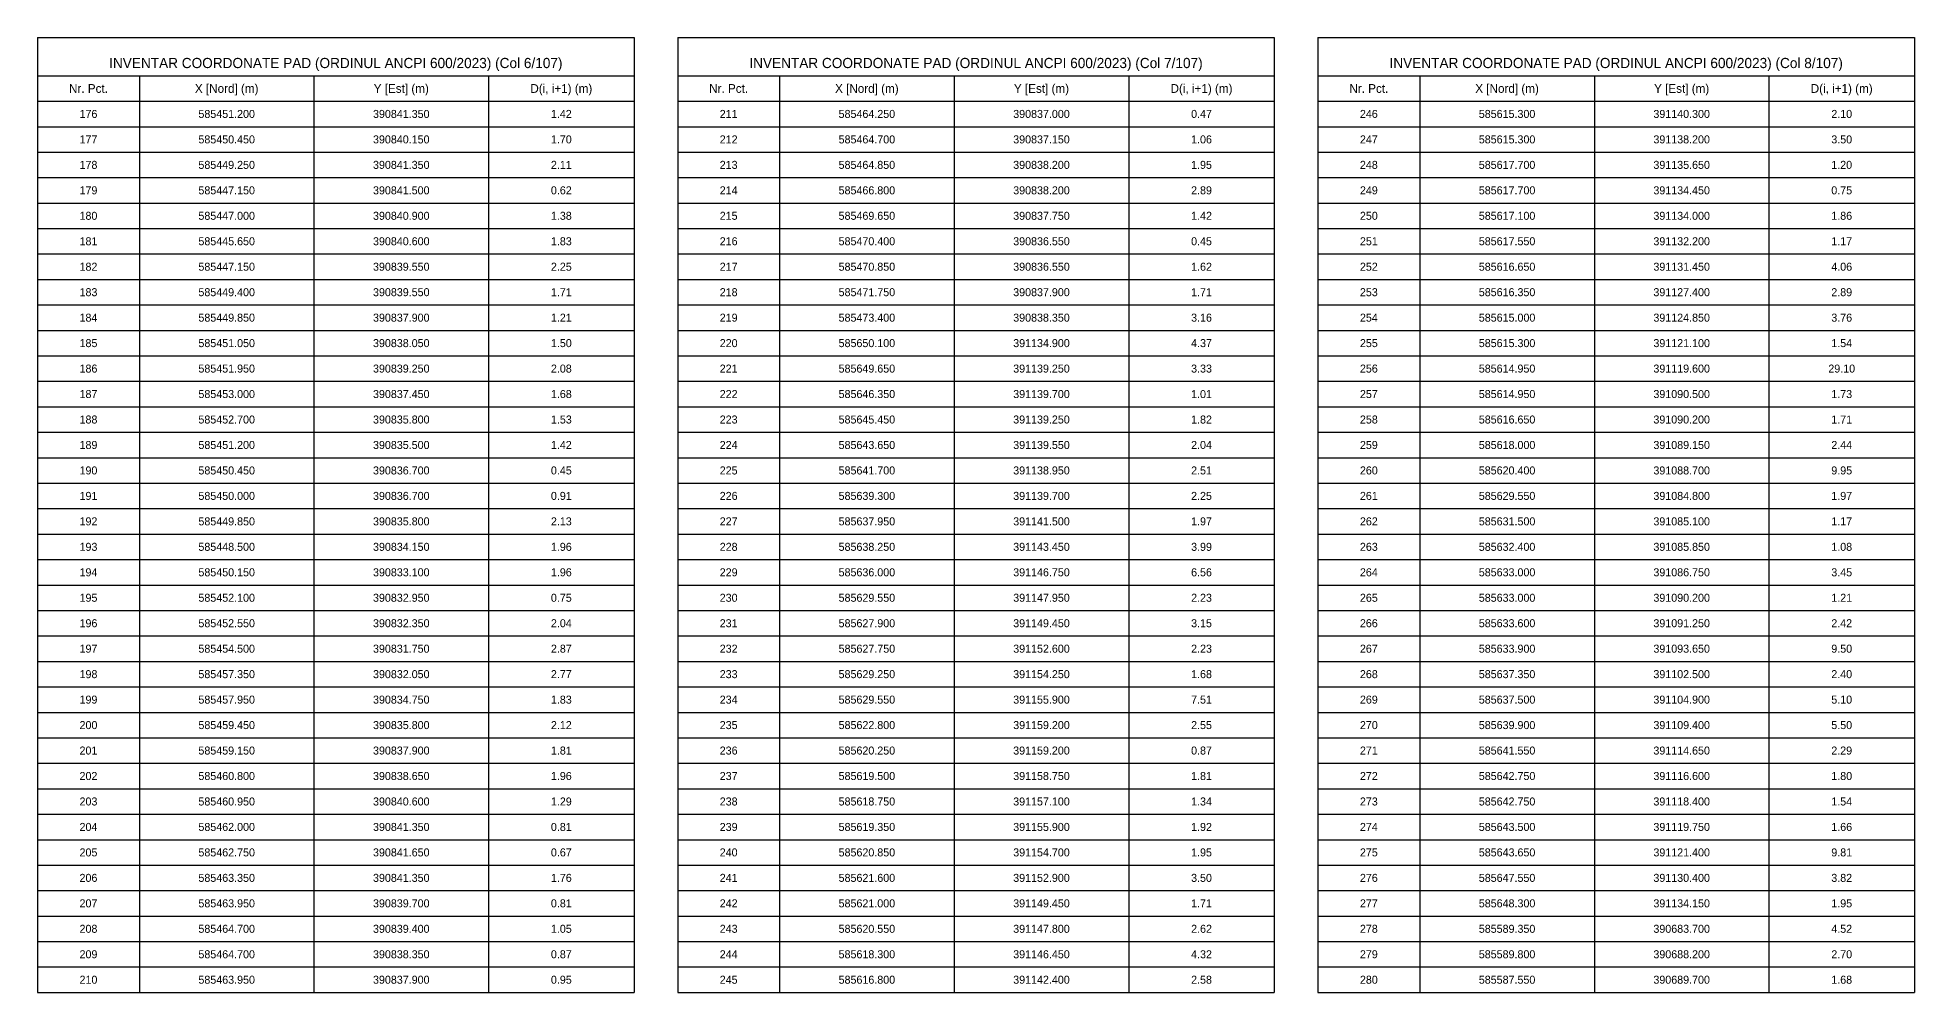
# Model space of a CAD drawing. Header units: metres. Extents: x 390541 to 400782, y 585056 to 585871.
# Drawn here: x 391812 to 392070, y 585739.8 to 585871.1 of the extents above; entities that cross this region are included whole.
import ezdxf
from ezdxf.enums import TextEntityAlignment as Align

# ---------------------------------------------------------------- set-up
doc = ezdxf.new("R2010")
doc.units = ezdxf.units.M
doc.layers.add('TABEL_PAD', color=7, linetype='Continuous')

msp = doc.modelspace()

# ---------------------------------------------------------------- linework, layer by layer
at = {"layer": 'TABEL_PAD', "color": 4}
for p, q in [((391812.04, 585871.06), (391894.04, 585871.06)), ((391812.04, 585871.06), (391812.04, 585739.81)), ((391894.04, 585871.06), (391894.04, 585739.81)), ((391900.04, 585871.06), (391982.04, 585871.06)), ((391900.04, 585871.06), (391900.04, 585739.81)), ((391982.04, 585871.06), (391982.04, 585739.81)), ((391988.04, 585871.06), (392070.04, 585871.06)), ((391988.04, 585871.06), (391988.04, 585739.81)), ((392070.04, 585871.06), (392070.04, 585739.81)), ((391812.04, 585865.81), (391894.04, 585865.81)), ((391826.04, 585865.81), (391826.04, 585739.81)), ((391850.04, 585865.81), (391850.04, 585739.81)), ((391874.04, 585865.81), (391874.04, 585739.81)), ((391900.04, 585865.81), (391982.04, 585865.81)), ((391914.04, 585865.81), (391914.04, 585739.81)), ((391938.04, 585865.81), (391938.04, 585739.81)), ((391962.04, 585865.81), (391962.04, 585739.81)), ((391988.04, 585865.81), (392070.04, 585865.81)), ((392002.04, 585865.81), (392002.04, 585739.81)), ((392026.04, 585865.81), (392026.04, 585739.81)), ((392050.04, 585865.81), (392050.04, 585739.81)), ((391812.04, 585862.31), (391894.04, 585862.31)), ((391900.04, 585862.31), (391982.04, 585862.31)), ((391988.04, 585862.31), (392070.04, 585862.31))]:
    msp.add_line(p, q, dxfattribs=at)
at = {"layer": 'TABEL_PAD', "color": 7}
for p, q in [((391812.04, 585858.81), (391894.04, 585858.81)), ((391900.04, 585858.81), (391982.04, 585858.81)), ((391988.04, 585858.81), (392070.04, 585858.81)), ((391812.04, 585855.31), (391894.04, 585855.31)), ((391900.04, 585855.31), (391982.04, 585855.31)), ((391988.04, 585855.31), (392070.04, 585855.31)), ((391812.04, 585851.81), (391894.04, 585851.81)), ((391900.04, 585851.81), (391982.04, 585851.81)), ((391988.04, 585851.81), (392070.04, 585851.81)), ((391812.04, 585848.31), (391894.04, 585848.31)), ((391900.04, 585848.31), (391982.04, 585848.31)), ((391988.04, 585848.31), (392070.04, 585848.31)), ((391812.04, 585844.81), (391894.04, 585844.81)), ((391900.04, 585844.81), (391982.04, 585844.81)), ((391988.04, 585844.81), (392070.04, 585844.81)), ((391812.04, 585841.31), (391894.04, 585841.31)), ((391900.04, 585841.31), (391982.04, 585841.31)), ((391988.04, 585841.31), (392070.04, 585841.31)), ((391812.04, 585837.81), (391894.04, 585837.81)), ((391900.04, 585837.81), (391982.04, 585837.81)), ((391988.04, 585837.81), (392070.04, 585837.81)), ((391812.04, 585834.31), (391894.04, 585834.31)), ((391900.04, 585834.31), (391982.04, 585834.31)), ((391988.04, 585834.31), (392070.04, 585834.31)), ((391812.04, 585830.81), (391894.04, 585830.81)), ((391900.04, 585830.81), (391982.04, 585830.81)), ((391988.04, 585830.81), (392070.04, 585830.81)), ((391812.04, 585827.31), (391894.04, 585827.31)), ((391900.04, 585827.31), (391982.04, 585827.31)), ((391988.04, 585827.31), (392070.04, 585827.31)), ((391812.04, 585823.81), (391894.04, 585823.81)), ((391900.04, 585823.81), (391982.04, 585823.81)), ((391988.04, 585823.81), (392070.04, 585823.81)), ((391812.04, 585820.31), (391894.04, 585820.31)), ((391900.04, 585820.31), (391982.04, 585820.31)), ((391988.04, 585820.31), (392070.04, 585820.31)), ((391812.04, 585816.81), (391894.04, 585816.81)), ((391900.04, 585816.81), (391982.04, 585816.81)), ((391988.04, 585816.81), (392070.04, 585816.81)), ((391812.04, 585813.31), (391894.04, 585813.31)), ((391900.04, 585813.31), (391982.04, 585813.31)), ((391988.04, 585813.31), (392070.04, 585813.31)), ((391812.04, 585809.81), (391894.04, 585809.81)), ((391900.04, 585809.81), (391982.04, 585809.81)), ((391988.04, 585809.81), (392070.04, 585809.81)), ((391812.04, 585806.31), (391894.04, 585806.31)), ((391900.04, 585806.31), (391982.04, 585806.31)), ((391988.04, 585806.31), (392070.04, 585806.31)), ((391812.04, 585802.81), (391894.04, 585802.81)), ((391900.04, 585802.81), (391982.04, 585802.81)), ((391988.04, 585802.81), (392070.04, 585802.81)), ((391812.04, 585799.31), (391894.04, 585799.31)), ((391900.04, 585799.31), (391982.04, 585799.31)), ((391988.04, 585799.31), (392070.04, 585799.31)), ((391812.04, 585795.81), (391894.04, 585795.81)), ((391900.04, 585795.81), (391982.04, 585795.81)), ((391988.04, 585795.81), (392070.04, 585795.81)), ((391812.04, 585792.31), (391894.04, 585792.31)), ((391900.04, 585792.31), (391982.04, 585792.31)), ((391988.04, 585792.31), (392070.04, 585792.31)), ((391812.04, 585788.81), (391894.04, 585788.81)), ((391900.04, 585788.81), (391982.04, 585788.81)), ((391988.04, 585788.81), (392070.04, 585788.81)), ((391812.04, 585785.31), (391894.04, 585785.31)), ((391900.04, 585785.31), (391982.04, 585785.31)), ((391988.04, 585785.31), (392070.04, 585785.31)), ((391812.04, 585781.81), (391894.04, 585781.81)), ((391900.04, 585781.81), (391982.04, 585781.81)), ((391988.04, 585781.81), (392070.04, 585781.81)), ((391812.04, 585778.31), (391894.04, 585778.31)), ((391900.04, 585778.31), (391982.04, 585778.31)), ((391988.04, 585778.31), (392070.04, 585778.31)), ((391812.04, 585774.81), (391894.04, 585774.81)), ((391900.04, 585774.81), (391982.04, 585774.81)), ((391988.04, 585774.81), (392070.04, 585774.81)), ((391812.04, 585771.31), (391894.04, 585771.31)), ((391900.04, 585771.31), (391982.04, 585771.31)), ((391988.04, 585771.31), (392070.04, 585771.31)), ((391812.04, 585767.81), (391894.04, 585767.81)), ((391900.04, 585767.81), (391982.04, 585767.81)), ((391988.04, 585767.81), (392070.04, 585767.81)), ((391812.04, 585764.31), (391894.04, 585764.31)), ((391900.04, 585764.31), (391982.04, 585764.31)), ((391988.04, 585764.31), (392070.04, 585764.31)), ((391812.04, 585760.81), (391894.04, 585760.81)), ((391900.04, 585760.81), (391982.04, 585760.81)), ((391988.04, 585760.81), (392070.04, 585760.81)), ((391812.04, 585757.31), (391894.04, 585757.31)), ((391900.04, 585757.31), (391982.04, 585757.31)), ((391988.04, 585757.31), (392070.04, 585757.31)), ((391812.04, 585753.81), (391894.04, 585753.81)), ((391900.04, 585753.81), (391982.04, 585753.81)), ((391988.04, 585753.81), (392070.04, 585753.81)), ((391812.04, 585750.31), (391894.04, 585750.31)), ((391900.04, 585750.31), (391982.04, 585750.31)), ((391988.04, 585750.31), (392070.04, 585750.31)), ((391812.04, 585746.81), (391894.04, 585746.81)), ((391900.04, 585746.81), (391982.04, 585746.81)), ((391988.04, 585746.81), (392070.04, 585746.81)), ((391812.04, 585743.31), (391894.04, 585743.31)), ((391900.04, 585743.31), (391982.04, 585743.31)), ((391988.04, 585743.31), (392070.04, 585743.31)), ((391812.04, 585739.81), (391894.04, 585739.81)), ((391900.04, 585739.81), (391982.04, 585739.81)), ((391988.04, 585739.81), (392070.04, 585739.81))]:
    msp.add_line(p, q, dxfattribs=at)

# ---------------------------------------------------------------- texts
for s, height, p in [('INVENTAR COORDONATE PAD (ORDINUL ANCPI 600/2023) (Col 6/107)', 1.4, (391853.04, 585867.56)), ('INVENTAR COORDONATE PAD (ORDINUL ANCPI 600/2023) (Col 7/107)', 1.4, (391941.04, 585867.56)), ('INVENTAR COORDONATE PAD (ORDINUL ANCPI 600/2023) (Col 8/107)', 1.4, (392029.04, 585867.56)), ('176', 1.1, (391819.04, 585860.56)), ('585451.200', 1.1, (391838.04, 585860.56)), ('390841.350', 1.1, (391862.04, 585860.56)), ('1.42', 1.1, (391884.04, 585860.56)), ('211', 1.1, (391907.04, 585860.56)), ('585464.250', 1.1, (391926.04, 585860.56)), ('390837.000', 1.1, (391950.04, 585860.56)), ('0.47', 1.1, (391972.04, 585860.56)), ('246', 1.1, (391995.04, 585860.56)), ('585615.300', 1.1, (392014.04, 585860.56)), ('391140.300', 1.1, (392038.04, 585860.56)), ('2.10', 1.1, (392060.04, 585860.56)), ('177', 1.1, (391819.04, 585857.06)), ('585450.450', 1.1, (391838.04, 585857.06)), ('390840.150', 1.1, (391862.04, 585857.06)), ('1.70', 1.1, (391884.04, 585857.06)), ('212', 1.1, (391907.04, 585857.06)), ('585464.700', 1.1, (391926.04, 585857.06)), ('390837.150', 1.1, (391950.04, 585857.06)), ('1.06', 1.1, (391972.04, 585857.06)), ('247', 1.1, (391995.04, 585857.06)), ('585615.300', 1.1, (392014.04, 585857.06)), ('391138.200', 1.1, (392038.04, 585857.06)), ('3.50', 1.1, (392060.04, 585857.06)), ('178', 1.1, (391819.04, 585853.56)), ('585449.250', 1.1, (391838.04, 585853.56)), ('390841.350', 1.1, (391862.04, 585853.56)), ('2.11', 1.1, (391884.04, 585853.56)), ('213', 1.1, (391907.04, 585853.56)), ('585464.850', 1.1, (391926.04, 585853.56)), ('390838.200', 1.1, (391950.04, 585853.56)), ('1.95', 1.1, (391972.04, 585853.56)), ('248', 1.1, (391995.04, 585853.56)), ('585617.700', 1.1, (392014.04, 585853.56)), ('391135.650', 1.1, (392038.04, 585853.56)), ('1.20', 1.1, (392060.04, 585853.56)), ('179', 1.1, (391819.04, 585850.06)), ('585447.150', 1.1, (391838.04, 585850.06)), ('390841.500', 1.1, (391862.04, 585850.06)), ('0.62', 1.1, (391884.04, 585850.06)), ('214', 1.1, (391907.04, 585850.06)), ('585466.800', 1.1, (391926.04, 585850.06)), ('390838.200', 1.1, (391950.04, 585850.06)), ('2.89', 1.1, (391972.04, 585850.06)), ('249', 1.1, (391995.04, 585850.06)), ('585617.700', 1.1, (392014.04, 585850.06)), ('391134.450', 1.1, (392038.04, 585850.06)), ('0.75', 1.1, (392060.04, 585850.06)), ('180', 1.1, (391819.04, 585846.56)), ('585447.000', 1.1, (391838.04, 585846.56)), ('390840.900', 1.1, (391862.04, 585846.56)), ('1.38', 1.1, (391884.04, 585846.56)), ('215', 1.1, (391907.04, 585846.56)), ('585469.650', 1.1, (391926.04, 585846.56)), ('390837.750', 1.1, (391950.04, 585846.56)), ('1.42', 1.1, (391972.04, 585846.56)), ('250', 1.1, (391995.04, 585846.56)), ('585617.100', 1.1, (392014.04, 585846.56)), ('391134.000', 1.1, (392038.04, 585846.56)), ('1.86', 1.1, (392060.04, 585846.56)), ('181', 1.1, (391819.04, 585843.06)), ('585445.650', 1.1, (391838.04, 585843.06)), ('390840.600', 1.1, (391862.04, 585843.06)), ('1.83', 1.1, (391884.04, 585843.06)), ('216', 1.1, (391907.04, 585843.06)), ('585470.400', 1.1, (391926.04, 585843.06)), ('390836.550', 1.1, (391950.04, 585843.06)), ('0.45', 1.1, (391972.04, 585843.06)), ('251', 1.1, (391995.04, 585843.06)), ('585617.550', 1.1, (392014.04, 585843.06)), ('391132.200', 1.1, (392038.04, 585843.06)), ('1.17', 1.1, (392060.04, 585843.06)), ('182', 1.1, (391819.04, 585839.56)), ('585447.150', 1.1, (391838.04, 585839.56)), ('390839.550', 1.1, (391862.04, 585839.56)), ('2.25', 1.1, (391884.04, 585839.56)), ('217', 1.1, (391907.04, 585839.56)), ('585470.850', 1.1, (391926.04, 585839.56)), ('390836.550', 1.1, (391950.04, 585839.56)), ('1.62', 1.1, (391972.04, 585839.56)), ('252', 1.1, (391995.04, 585839.56)), ('585616.650', 1.1, (392014.04, 585839.56)), ('391131.450', 1.1, (392038.04, 585839.56)), ('4.06', 1.1, (392060.04, 585839.56)), ('183', 1.1, (391819.04, 585836.06)), ('585449.400', 1.1, (391838.04, 585836.06)), ('390839.550', 1.1, (391862.04, 585836.06)), ('1.71', 1.1, (391884.04, 585836.06)), ('218', 1.1, (391907.04, 585836.06)), ('585471.750', 1.1, (391926.04, 585836.06)), ('390837.900', 1.1, (391950.04, 585836.06)), ('1.71', 1.1, (391972.04, 585836.06)), ('253', 1.1, (391995.04, 585836.06)), ('585616.350', 1.1, (392014.04, 585836.06)), ('391127.400', 1.1, (392038.04, 585836.06)), ('2.89', 1.1, (392060.04, 585836.06)), ('184', 1.1, (391819.04, 585832.56)), ('585449.850', 1.1, (391838.04, 585832.56)), ('390837.900', 1.1, (391862.04, 585832.56)), ('1.21', 1.1, (391884.04, 585832.56)), ('219', 1.1, (391907.04, 585832.56)), ('585473.400', 1.1, (391926.04, 585832.56)), ('390838.350', 1.1, (391950.04, 585832.56)), ('3.16', 1.1, (391972.04, 585832.56)), ('254', 1.1, (391995.04, 585832.56)), ('585615.000', 1.1, (392014.04, 585832.56)), ('391124.850', 1.1, (392038.04, 585832.56)), ('3.76', 1.1, (392060.04, 585832.56)), ('185', 1.1, (391819.04, 585829.06)), ('585451.050', 1.1, (391838.04, 585829.06)), ('390838.050', 1.1, (391862.04, 585829.06)), ('1.50', 1.1, (391884.04, 585829.06)), ('220', 1.1, (391907.04, 585829.06)), ('585650.100', 1.1, (391926.04, 585829.06)), ('391134.900', 1.1, (391950.04, 585829.06)), ('4.37', 1.1, (391972.04, 585829.06)), ('255', 1.1, (391995.04, 585829.06)), ('585615.300', 1.1, (392014.04, 585829.06)), ('391121.100', 1.1, (392038.04, 585829.06)), ('1.54', 1.1, (392060.04, 585829.06)), ('186', 1.1, (391819.04, 585825.56)), ('585451.950', 1.1, (391838.04, 585825.56)), ('390839.250', 1.1, (391862.04, 585825.56)), ('2.08', 1.1, (391884.04, 585825.56)), ('221', 1.1, (391907.04, 585825.56)), ('585649.650', 1.1, (391926.04, 585825.56)), ('391139.250', 1.1, (391950.04, 585825.56)), ('3.33', 1.1, (391972.04, 585825.56)), ('256', 1.1, (391995.04, 585825.56)), ('585614.950', 1.1, (392014.04, 585825.56)), ('391119.600', 1.1, (392038.04, 585825.56)), ('29.10', 1.1, (392060.04, 585825.56)), ('187', 1.1, (391819.04, 585822.06)), ('585453.000', 1.1, (391838.04, 585822.06)), ('390837.450', 1.1, (391862.04, 585822.06)), ('1.68', 1.1, (391884.04, 585822.06)), ('222', 1.1, (391907.04, 585822.06)), ('585646.350', 1.1, (391926.04, 585822.06)), ('391139.700', 1.1, (391950.04, 585822.06)), ('1.01', 1.1, (391972.04, 585822.06)), ('257', 1.1, (391995.04, 585822.06)), ('585614.950', 1.1, (392014.04, 585822.06)), ('391090.500', 1.1, (392038.04, 585822.06)), ('1.73', 1.1, (392060.04, 585822.06)), ('188', 1.1, (391819.04, 585818.56)), ('585452.700', 1.1, (391838.04, 585818.56)), ('390835.800', 1.1, (391862.04, 585818.56)), ('1.53', 1.1, (391884.04, 585818.56)), ('223', 1.1, (391907.04, 585818.56)), ('585645.450', 1.1, (391926.04, 585818.56)), ('391139.250', 1.1, (391950.04, 585818.56)), ('1.82', 1.1, (391972.04, 585818.56)), ('258', 1.1, (391995.04, 585818.56)), ('585616.650', 1.1, (392014.04, 585818.56)), ('391090.200', 1.1, (392038.04, 585818.56)), ('1.71', 1.1, (392060.04, 585818.56)), ('189', 1.1, (391819.04, 585815.06)), ('585451.200', 1.1, (391838.04, 585815.06)), ('390835.500', 1.1, (391862.04, 585815.06)), ('1.42', 1.1, (391884.04, 585815.06)), ('224', 1.1, (391907.04, 585815.06)), ('585643.650', 1.1, (391926.04, 585815.06)), ('391139.550', 1.1, (391950.04, 585815.06)), ('2.04', 1.1, (391972.04, 585815.06)), ('259', 1.1, (391995.04, 585815.06)), ('585618.000', 1.1, (392014.04, 585815.06)), ('391089.150', 1.1, (392038.04, 585815.06)), ('2.44', 1.1, (392060.04, 585815.06)), ('190', 1.1, (391819.04, 585811.56)), ('585450.450', 1.1, (391838.04, 585811.56)), ('390836.700', 1.1, (391862.04, 585811.56)), ('0.45', 1.1, (391884.04, 585811.56)), ('225', 1.1, (391907.04, 585811.56)), ('585641.700', 1.1, (391926.04, 585811.56)), ('391138.950', 1.1, (391950.04, 585811.56)), ('2.51', 1.1, (391972.04, 585811.56)), ('260', 1.1, (391995.04, 585811.56)), ('585620.400', 1.1, (392014.04, 585811.56)), ('391088.700', 1.1, (392038.04, 585811.56)), ('9.95', 1.1, (392060.04, 585811.56)), ('191', 1.1, (391819.04, 585808.06)), ('585450.000', 1.1, (391838.04, 585808.06)), ('390836.700', 1.1, (391862.04, 585808.06)), ('0.91', 1.1, (391884.04, 585808.06)), ('226', 1.1, (391907.04, 585808.06)), ('585639.300', 1.1, (391926.04, 585808.06)), ('391139.700', 1.1, (391950.04, 585808.06)), ('2.25', 1.1, (391972.04, 585808.06)), ('261', 1.1, (391995.04, 585808.06)), ('585629.550', 1.1, (392014.04, 585808.06)), ('391084.800', 1.1, (392038.04, 585808.06)), ('1.97', 1.1, (392060.04, 585808.06)), ('192', 1.1, (391819.04, 585804.56)), ('585449.850', 1.1, (391838.04, 585804.56)), ('390835.800', 1.1, (391862.04, 585804.56)), ('2.13', 1.1, (391884.04, 585804.56)), ('227', 1.1, (391907.04, 585804.56)), ('585637.950', 1.1, (391926.04, 585804.56)), ('391141.500', 1.1, (391950.04, 585804.56)), ('1.97', 1.1, (391972.04, 585804.56)), ('262', 1.1, (391995.04, 585804.56)), ('585631.500', 1.1, (392014.04, 585804.56)), ('391085.100', 1.1, (392038.04, 585804.56)), ('1.17', 1.1, (392060.04, 585804.56)), ('193', 1.1, (391819.04, 585801.06)), ('585448.500', 1.1, (391838.04, 585801.06)), ('390834.150', 1.1, (391862.04, 585801.06)), ('1.96', 1.1, (391884.04, 585801.06)), ('228', 1.1, (391907.04, 585801.06)), ('585638.250', 1.1, (391926.04, 585801.06)), ('391143.450', 1.1, (391950.04, 585801.06)), ('3.99', 1.1, (391972.04, 585801.06)), ('263', 1.1, (391995.04, 585801.06)), ('585632.400', 1.1, (392014.04, 585801.06)), ('391085.850', 1.1, (392038.04, 585801.06)), ('1.08', 1.1, (392060.04, 585801.06)), ('194', 1.1, (391819.04, 585797.56)), ('585450.150', 1.1, (391838.04, 585797.56)), ('390833.100', 1.1, (391862.04, 585797.56)), ('1.96', 1.1, (391884.04, 585797.56)), ('229', 1.1, (391907.04, 585797.56)), ('585636.000', 1.1, (391926.04, 585797.56)), ('391146.750', 1.1, (391950.04, 585797.56)), ('6.56', 1.1, (391972.04, 585797.56)), ('264', 1.1, (391995.04, 585797.56)), ('585633.000', 1.1, (392014.04, 585797.56)), ('391086.750', 1.1, (392038.04, 585797.56)), ('3.45', 1.1, (392060.04, 585797.56)), ('195', 1.1, (391819.04, 585794.06)), ('585452.100', 1.1, (391838.04, 585794.06)), ('390832.950', 1.1, (391862.04, 585794.06)), ('0.75', 1.1, (391884.04, 585794.06)), ('230', 1.1, (391907.04, 585794.06)), ('585629.550', 1.1, (391926.04, 585794.06)), ('391147.950', 1.1, (391950.04, 585794.06)), ('2.23', 1.1, (391972.04, 585794.06)), ('265', 1.1, (391995.04, 585794.06)), ('585633.000', 1.1, (392014.04, 585794.06)), ('391090.200', 1.1, (392038.04, 585794.06)), ('1.21', 1.1, (392060.04, 585794.06)), ('196', 1.1, (391819.04, 585790.56)), ('585452.550', 1.1, (391838.04, 585790.56)), ('390832.350', 1.1, (391862.04, 585790.56)), ('2.04', 1.1, (391884.04, 585790.56)), ('231', 1.1, (391907.04, 585790.56)), ('585627.900', 1.1, (391926.04, 585790.56)), ('391149.450', 1.1, (391950.04, 585790.56)), ('3.15', 1.1, (391972.04, 585790.56)), ('266', 1.1, (391995.04, 585790.56)), ('585633.600', 1.1, (392014.04, 585790.56)), ('391091.250', 1.1, (392038.04, 585790.56)), ('2.42', 1.1, (392060.04, 585790.56)), ('197', 1.1, (391819.04, 585787.06)), ('585454.500', 1.1, (391838.04, 585787.06)), ('390831.750', 1.1, (391862.04, 585787.06)), ('2.87', 1.1, (391884.04, 585787.06)), ('232', 1.1, (391907.04, 585787.06)), ('585627.750', 1.1, (391926.04, 585787.06)), ('391152.600', 1.1, (391950.04, 585787.06)), ('2.23', 1.1, (391972.04, 585787.06)), ('267', 1.1, (391995.04, 585787.06)), ('585633.900', 1.1, (392014.04, 585787.06)), ('391093.650', 1.1, (392038.04, 585787.06)), ('9.50', 1.1, (392060.04, 585787.06)), ('198', 1.1, (391819.04, 585783.56)), ('585457.350', 1.1, (391838.04, 585783.56)), ('390832.050', 1.1, (391862.04, 585783.56)), ('2.77', 1.1, (391884.04, 585783.56)), ('233', 1.1, (391907.04, 585783.56)), ('585629.250', 1.1, (391926.04, 585783.56)), ('391154.250', 1.1, (391950.04, 585783.56)), ('1.68', 1.1, (391972.04, 585783.56)), ('268', 1.1, (391995.04, 585783.56)), ('585637.350', 1.1, (392014.04, 585783.56)), ('391102.500', 1.1, (392038.04, 585783.56)), ('2.40', 1.1, (392060.04, 585783.56)), ('199', 1.1, (391819.04, 585780.06)), ('585457.950', 1.1, (391838.04, 585780.06)), ('390834.750', 1.1, (391862.04, 585780.06)), ('1.83', 1.1, (391884.04, 585780.06)), ('234', 1.1, (391907.04, 585780.06)), ('585629.550', 1.1, (391926.04, 585780.06)), ('391155.900', 1.1, (391950.04, 585780.06)), ('7.51', 1.1, (391972.04, 585780.06)), ('269', 1.1, (391995.04, 585780.06)), ('585637.500', 1.1, (392014.04, 585780.06)), ('391104.900', 1.1, (392038.04, 585780.06)), ('5.10', 1.1, (392060.04, 585780.06)), ('200', 1.1, (391819.04, 585776.56)), ('585459.450', 1.1, (391838.04, 585776.56)), ('390835.800', 1.1, (391862.04, 585776.56)), ('2.12', 1.1, (391884.04, 585776.56)), ('235', 1.1, (391907.04, 585776.56)), ('585622.800', 1.1, (391926.04, 585776.56)), ('391159.200', 1.1, (391950.04, 585776.56)), ('2.55', 1.1, (391972.04, 585776.56)), ('270', 1.1, (391995.04, 585776.56)), ('585639.900', 1.1, (392014.04, 585776.56)), ('391109.400', 1.1, (392038.04, 585776.56)), ('5.50', 1.1, (392060.04, 585776.56)), ('201', 1.1, (391819.04, 585773.06)), ('585459.150', 1.1, (391838.04, 585773.06)), ('390837.900', 1.1, (391862.04, 585773.06)), ('1.81', 1.1, (391884.04, 585773.06)), ('236', 1.1, (391907.04, 585773.06)), ('585620.250', 1.1, (391926.04, 585773.06)), ('391159.200', 1.1, (391950.04, 585773.06)), ('0.87', 1.1, (391972.04, 585773.06)), ('271', 1.1, (391995.04, 585773.06)), ('585641.550', 1.1, (392014.04, 585773.06)), ('391114.650', 1.1, (392038.04, 585773.06)), ('2.29', 1.1, (392060.04, 585773.06)), ('202', 1.1, (391819.04, 585769.56)), ('585460.800', 1.1, (391838.04, 585769.56)), ('390838.650', 1.1, (391862.04, 585769.56)), ('1.96', 1.1, (391884.04, 585769.56)), ('237', 1.1, (391907.04, 585769.56)), ('585619.500', 1.1, (391926.04, 585769.56)), ('391158.750', 1.1, (391950.04, 585769.56)), ('1.81', 1.1, (391972.04, 585769.56)), ('272', 1.1, (391995.04, 585769.56)), ('585642.750', 1.1, (392014.04, 585769.56)), ('391116.600', 1.1, (392038.04, 585769.56)), ('1.80', 1.1, (392060.04, 585769.56)), ('203', 1.1, (391819.04, 585766.06)), ('585460.950', 1.1, (391838.04, 585766.06)), ('390840.600', 1.1, (391862.04, 585766.06)), ('1.29', 1.1, (391884.04, 585766.06)), ('238', 1.1, (391907.04, 585766.06)), ('585618.750', 1.1, (391926.04, 585766.06)), ('391157.100', 1.1, (391950.04, 585766.06)), ('1.34', 1.1, (391972.04, 585766.06)), ('273', 1.1, (391995.04, 585766.06)), ('585642.750', 1.1, (392014.04, 585766.06)), ('391118.400', 1.1, (392038.04, 585766.06)), ('1.54', 1.1, (392060.04, 585766.06)), ('204', 1.1, (391819.04, 585762.56)), ('585462.000', 1.1, (391838.04, 585762.56)), ('390841.350', 1.1, (391862.04, 585762.56)), ('0.81', 1.1, (391884.04, 585762.56)), ('239', 1.1, (391907.04, 585762.56)), ('585619.350', 1.1, (391926.04, 585762.56)), ('391155.900', 1.1, (391950.04, 585762.56)), ('1.92', 1.1, (391972.04, 585762.56)), ('274', 1.1, (391995.04, 585762.56)), ('585643.500', 1.1, (392014.04, 585762.56)), ('391119.750', 1.1, (392038.04, 585762.56)), ('1.66', 1.1, (392060.04, 585762.56)), ('205', 1.1, (391819.04, 585759.06)), ('585462.750', 1.1, (391838.04, 585759.06)), ('390841.650', 1.1, (391862.04, 585759.06)), ('0.67', 1.1, (391884.04, 585759.06)), ('240', 1.1, (391907.04, 585759.06)), ('585620.850', 1.1, (391926.04, 585759.06)), ('391154.700', 1.1, (391950.04, 585759.06)), ('1.95', 1.1, (391972.04, 585759.06)), ('275', 1.1, (391995.04, 585759.06)), ('585643.650', 1.1, (392014.04, 585759.06)), ('391121.400', 1.1, (392038.04, 585759.06)), ('9.81', 1.1, (392060.04, 585759.06)), ('206', 1.1, (391819.04, 585755.56)), ('585463.350', 1.1, (391838.04, 585755.56)), ('390841.350', 1.1, (391862.04, 585755.56)), ('1.76', 1.1, (391884.04, 585755.56)), ('241', 1.1, (391907.04, 585755.56)), ('585621.600', 1.1, (391926.04, 585755.56)), ('391152.900', 1.1, (391950.04, 585755.56)), ('3.50', 1.1, (391972.04, 585755.56)), ('276', 1.1, (391995.04, 585755.56)), ('585647.550', 1.1, (392014.04, 585755.56)), ('391130.400', 1.1, (392038.04, 585755.56)), ('3.82', 1.1, (392060.04, 585755.56)), ('207', 1.1, (391819.04, 585752.06)), ('585463.950', 1.1, (391838.04, 585752.06)), ('390839.700', 1.1, (391862.04, 585752.06)), ('0.81', 1.1, (391884.04, 585752.06)), ('242', 1.1, (391907.04, 585752.06)), ('585621.000', 1.1, (391926.04, 585752.06)), ('391149.450', 1.1, (391950.04, 585752.06)), ('1.71', 1.1, (391972.04, 585752.06)), ('277', 1.1, (391995.04, 585752.06)), ('585648.300', 1.1, (392014.04, 585752.06)), ('391134.150', 1.1, (392038.04, 585752.06)), ('1.95', 1.1, (392060.04, 585752.06)), ('208', 1.1, (391819.04, 585748.56)), ('585464.700', 1.1, (391838.04, 585748.56)), ('390839.400', 1.1, (391862.04, 585748.56)), ('1.05', 1.1, (391884.04, 585748.56)), ('243', 1.1, (391907.04, 585748.56)), ('585620.550', 1.1, (391926.04, 585748.56)), ('391147.800', 1.1, (391950.04, 585748.56)), ('2.62', 1.1, (391972.04, 585748.56)), ('278', 1.1, (391995.04, 585748.56)), ('585589.350', 1.1, (392014.04, 585748.56)), ('390683.700', 1.1, (392038.04, 585748.56)), ('4.52', 1.1, (392060.04, 585748.56)), ('209', 1.1, (391819.04, 585745.06)), ('585464.700', 1.1, (391838.04, 585745.06)), ('390838.350', 1.1, (391862.04, 585745.06)), ('0.87', 1.1, (391884.04, 585745.06)), ('244', 1.1, (391907.04, 585745.06)), ('585618.300', 1.1, (391926.04, 585745.06)), ('391146.450', 1.1, (391950.04, 585745.06)), ('4.32', 1.1, (391972.04, 585745.06)), ('279', 1.1, (391995.04, 585745.06)), ('585589.800', 1.1, (392014.04, 585745.06)), ('390688.200', 1.1, (392038.04, 585745.06)), ('2.70', 1.1, (392060.04, 585745.06)), ('210', 1.1, (391819.04, 585741.56)), ('585463.950', 1.1, (391838.04, 585741.56)), ('390837.900', 1.1, (391862.04, 585741.56)), ('0.95', 1.1, (391884.04, 585741.56)), ('245', 1.1, (391907.04, 585741.56)), ('585616.800', 1.1, (391926.04, 585741.56)), ('391142.400', 1.1, (391950.04, 585741.56)), ('2.58', 1.1, (391972.04, 585741.56)), ('280', 1.1, (391995.04, 585741.56)), ('585587.550', 1.1, (392014.04, 585741.56)), ('390689.700', 1.1, (392038.04, 585741.56)), ('1.68', 1.1, (392060.04, 585741.56))]:
    msp.add_text(s, height=height, dxfattribs=at).set_placement(p, align=Align.MIDDLE_CENTER)
at = {"layer": 'TABEL_PAD', "color": 4}
for s, p in [('Nr. Pct.', (391819.04, 585864.06)), ('X [Nord] (m)', (391838.04, 585864.06)), ('Y [Est] (m)', (391862.04, 585864.06)), ('D(i, i+1) (m)', (391884.04, 585864.06)), ('Nr. Pct.', (391907.04, 585864.06)), ('X [Nord] (m)', (391926.04, 585864.06)), ('Y [Est] (m)', (391950.04, 585864.06)), ('D(i, i+1) (m)', (391972.04, 585864.06)), ('Nr. Pct.', (391995.04, 585864.06)), ('X [Nord] (m)', (392014.04, 585864.06)), ('Y [Est] (m)', (392038.04, 585864.06)), ('D(i, i+1) (m)', (392060.04, 585864.06))]:
    msp.add_text(s, height=1.2, dxfattribs=at).set_placement(p, align=Align.MIDDLE_CENTER)

doc.saveas('drawing.dxf')
